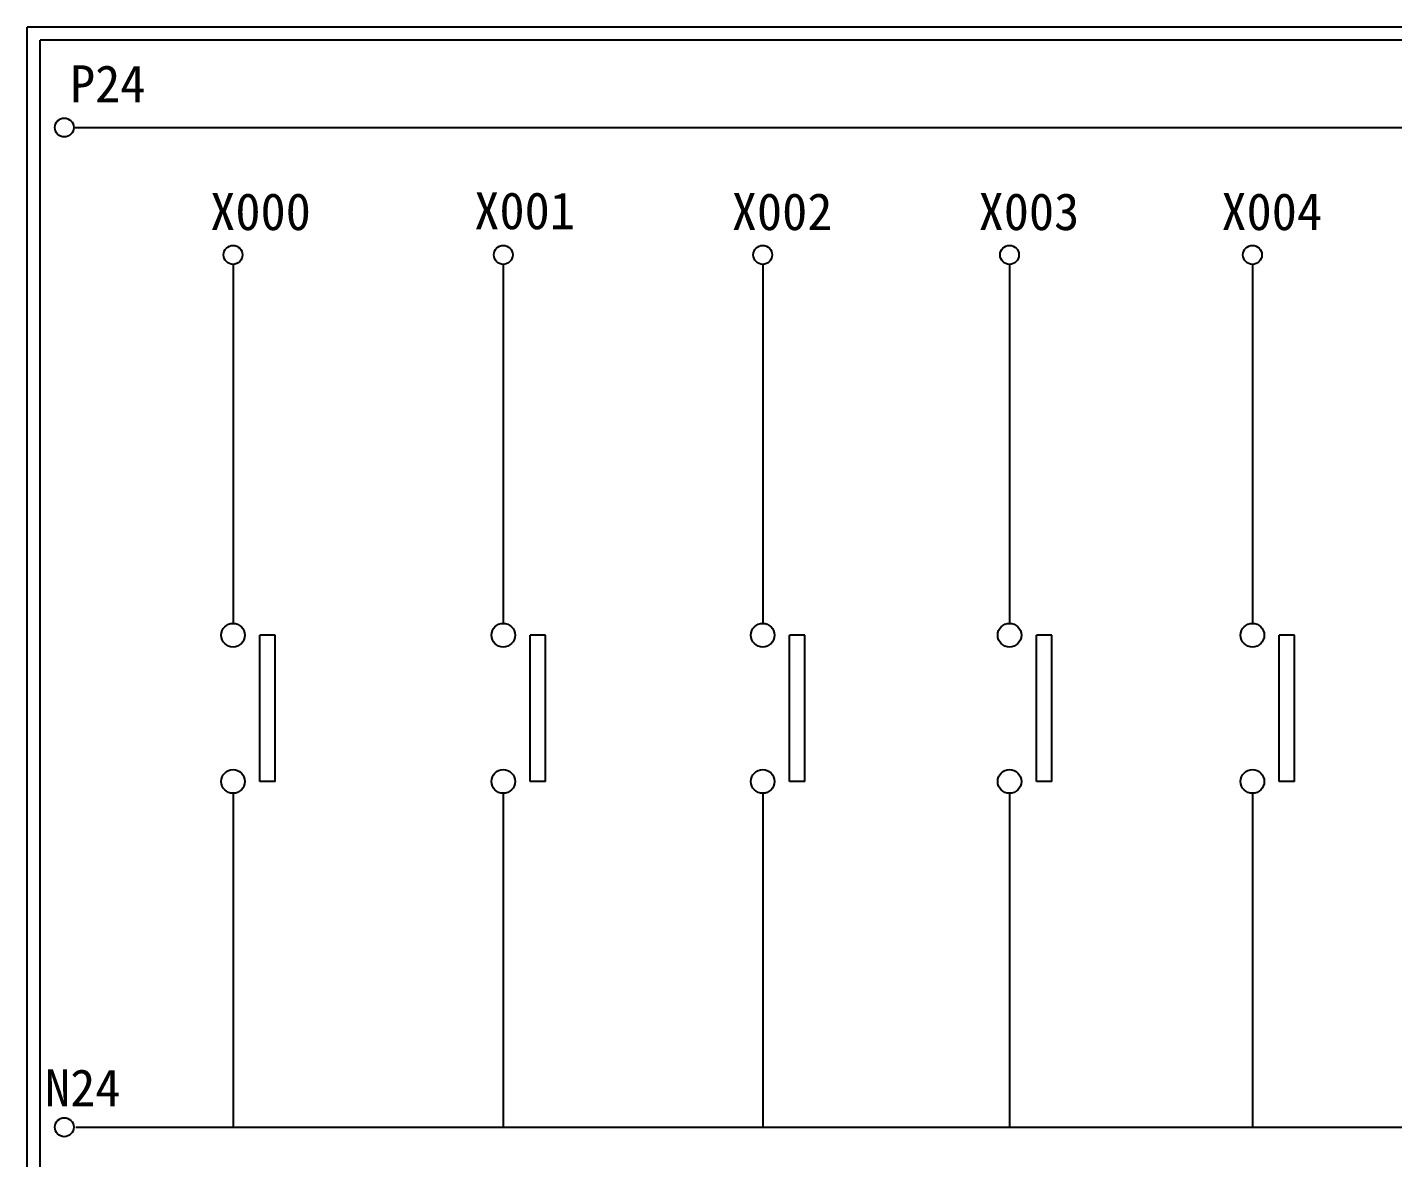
# Model space of a CAD drawing. Extents: x 325 to 612, y 3 to 207.
# Drawn here: x 325.3 to 458.2, y 97 to 207 of the extents above; entities that cross this region are included whole.
import ezdxf

# ---------------------------------------------------------------- set-up
doc = ezdxf.new("R2010")
doc.units = 0
doc.layers.get('0').update_dxf_attribs({"linetype": 'CONTINUOUS'})
doc.layers.add('圖框層', color=7, linetype='CONTINUOUS')
doc.layers.add('標尺寸層', color=3, linetype='CONTINUOUS')
doc.styles.add('STSL', font='kaiu.ttf')

msp = doc.modelspace()

# ---------------------------------------------------------------- linework, layer by layer
for p, q in [((349.44, 147.83), (347.94, 147.83)), ((375.75, 147.83), (374.25, 147.83)), ((401, 147.83), (399.49, 147.83)), ((425.02, 147.83), (423.52, 147.83)), ((448.65, 147.83), (447.15, 147.83)), ((349.44, 133.6), (347.94, 133.6)), ((375.75, 133.6), (374.25, 133.6)), ((401, 133.6), (399.49, 133.6)), ((425.02, 133.6), (423.52, 133.6)), ((448.65, 133.6), (447.15, 133.6))]:
    msp.add_line(p, q)
at = {"layer": '圖框層', "color": 7}
for p, q in [((612.32, 206.97), (325.32, 206.97)), ((325.32, 3), (325.32, 206.97)), ((611.07, 205.72), (326.57, 205.72)), ((326.57, 4.25), (326.57, 205.72))]:
    msp.add_line(p, q, dxfattribs=at)
at = {"layer": '標尺寸層', "color": 7}
for p, q in [((329.84, 197.22), (607.44, 197.22)), ((345.34, 183.91), (345.34, 148.99)), ((371.64, 183.91), (371.64, 148.99)), ((396.89, 183.91), (396.89, 148.99)), ((420.91, 183.91), (420.91, 148.99)), ((444.55, 183.91), (444.55, 148.99)), ((347.94, 133.6), (347.94, 147.83)), ((349.44, 133.6), (349.44, 147.83)), ((374.25, 133.6), (374.25, 147.83)), ((375.75, 133.6), (375.75, 147.83)), ((399.49, 133.6), (399.49, 147.83)), ((401, 133.6), (401, 147.83)), ((423.52, 133.6), (423.52, 147.83)), ((425.02, 133.6), (425.02, 147.83)), ((447.15, 133.6), (447.15, 147.83)), ((448.65, 133.6), (448.65, 147.83)), ((345.34, 132.45), (345.34, 99.96)), ((371.64, 132.46), (371.64, 99.96)), ((371.64, 132.45), (371.64, 99.96)), ((396.89, 132.46), (396.89, 99.96)), ((396.89, 132.45), (396.89, 99.96)), ((420.91, 132.46), (420.91, 99.96)), ((420.91, 132.45), (420.91, 99.96)), ((444.55, 132.46), (444.55, 99.96)), ((444.55, 132.45), (444.55, 99.96)), ((330.05, 99.96), (607.92, 99.96))]:
    msp.add_line(p, q, dxfattribs=at)
for centre, radius in [((328.92, 197.22), 0.92), ((345.34, 184.83), 0.92), ((371.64, 184.83), 0.92), ((396.89, 184.83), 0.92), ((396.89, 184.83), 0.92), ((420.91, 184.83), 0.92), ((420.91, 184.83), 0.92), ((444.55, 184.83), 0.92), ((444.55, 184.83), 0.92), ((345.34, 147.83), 1.15), ((371.64, 147.83), 1.15), ((396.89, 147.83), 1.15), ((420.91, 147.83), 1.15), ((444.55, 147.83), 1.15), ((345.34, 133.6), 1.15), ((371.64, 133.6), 1.15), ((396.89, 133.6), 1.15), ((420.91, 133.6), 1.15), ((444.55, 133.6), 1.15), ((328.92, 99.96), 0.92)]:
    msp.add_circle(centre, radius, dxfattribs=at)

# ---------------------------------------------------------------- texts
at = {"layer": '圖框層', "color": 4, "style": 'STSL'}
for s, p in [('P24', (329.47, 199.68)), ('X000', (343.12, 187.24)), ('X001', (368.82, 187.33)), ('X002', (393.88, 187.24)), ('X003', (417.9, 187.24)), ('X004', (441.53, 187.24)), ('N24', (327.04, 102))]:
    msp.add_text(s, height=3.6, dxfattribs=at).set_placement(p)

doc.saveas('drawing.dxf')
